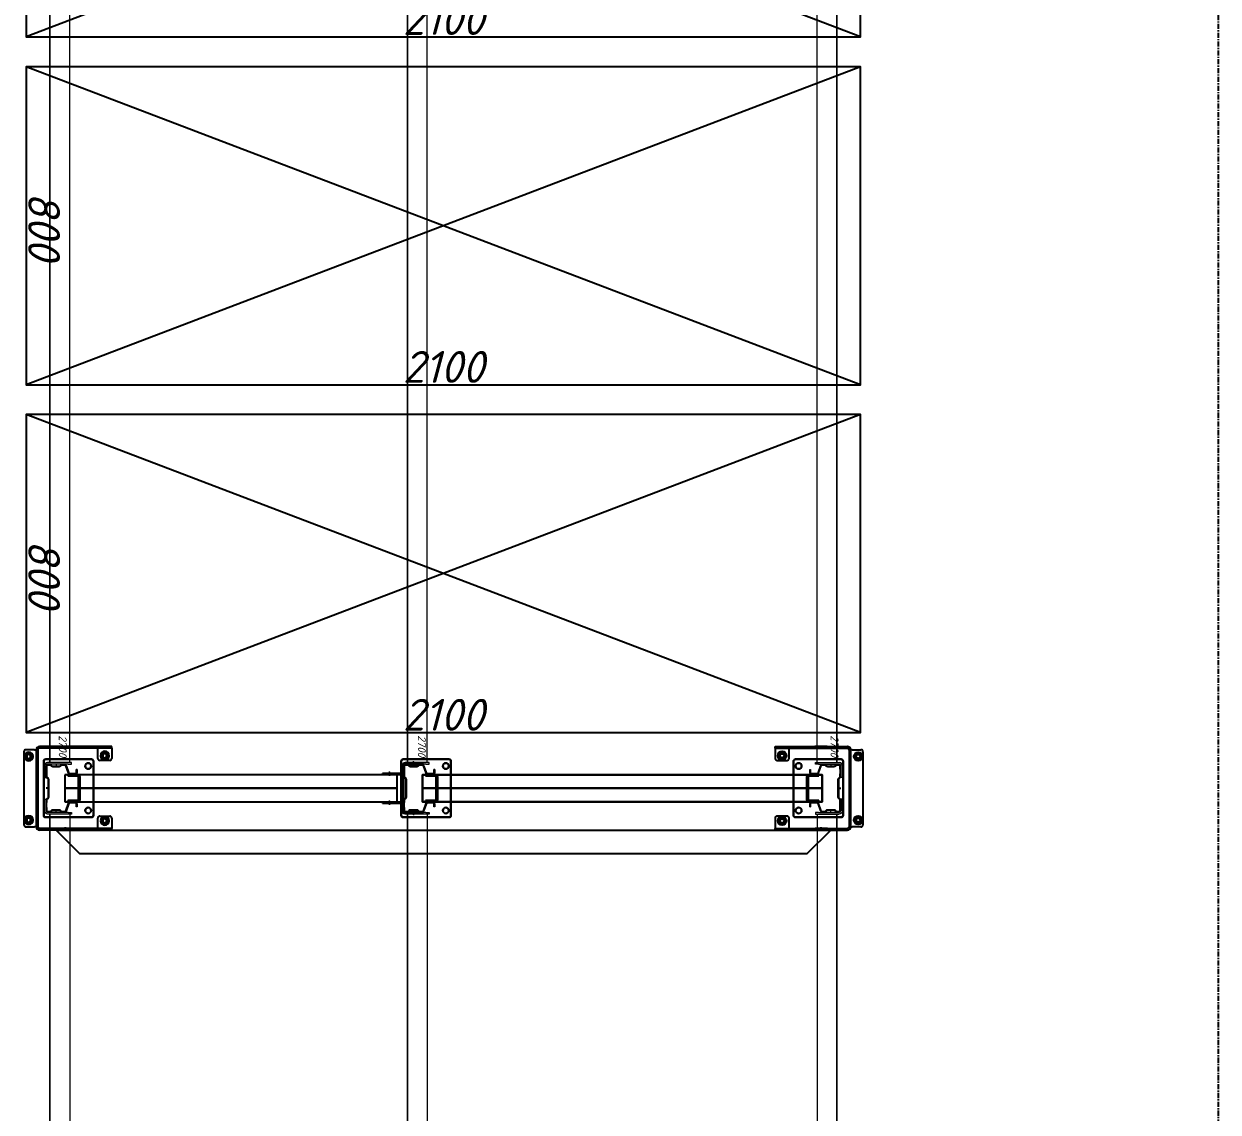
# Model space of a CAD drawing. Header units: millimetres. Extents: x 2140 to 223837, y 2113 to 170313.
# Drawn here: x 55156 to 58162, y 97273 to 100011 of the extents above; entities that cross this region are included whole.
import ezdxf

# ---------------------------------------------------------------- set-up
doc = ezdxf.new("R2010")
doc.units = ezdxf.units.MM
for name, pattern in [('CENTERX2', [20.32, 12.7, -2.54, 2.54, -2.54]), ('HIDDEN', [1.905, 1.27, -0.635]), ('PHANTOM', [12.7, 6.35, -1.27, 1.27, -1.27, 1.27, -1.27]), ('Линия сетки', [22.225, 12.7, -3.175, 3.175, -3.175])]:
    doc.linetypes.add(name, pattern=pattern)
for name, color, linetype, lineweight in [('1.Балка', 5, 'Continuous', 0), ('3.Опора', 7, 'Continuous', 0), ('42.Наращиватель рамы', 7, 'Continuous', 0)]:
    doc.layers.add(name, color=color, linetype=linetype, lineweight=lineweight)
for name, color, linetype in [('12.Секция', 7, 'Continuous'), ('2.Стойка', 7, 'Continuous'), ('отбойники', 1, 'Continuous'), ('Размеры', 7, 'Continuous'), ('Стены', 7, 'Continuous')]:
    doc.layers.add(name, color=color, linetype=linetype)
doc.styles.add('Курсив', font='isocpeui.ttf')
doc.dimstyles.new('Рзм блок', dxfattribs={"dimtxt": 40, "dimasz": 80, "dimexe": 0.18, "dimexo": 0, "dimgap": 5, "dimtad": 1, "dimtoh": 1, "dimdec": 0, "dimzin": 0, "dimdsep": 46, "dimtxsty": 'Курсив', "dimblk": 'NONE', "dimcen": 0.09, "dimse1": 1, "dimse2": 1, "dimsd1": 1, "dimsd2": 1, "dimadec": 0, "dimazin": 0, "dimtfac": 1, "dimtdec": 0, "dimtofl": 0, "dimtmove": 0, "dimatfit": 2, "dimldrblk": 'NONE', "dimfxl": 0.18, "dimtolj": 1, "dimtzin": 0, "dimarcsym": 0})

# ---------------------------------------------------------------- blocks, each defined once
blk = doc.blocks.new('*D430')
at = {"layer": 'Defpoints', "color": 0, "linetype": 'ByBlock', "transparency": 16777216}
for p in [(5, 34.5), (2705, 34.5), (5, 1.9)]:
    blk.add_point(p, dxfattribs=at)
at = {"layer": 'Defpoints', "color": 0, "linetype": 'ByBlock', "transparency": 16777216, "insert": (2664.3, 17), "char_height": 20, "attachment_point": 5, "style": 'Курсив'}
blk.add_mtext('\\A1;2700', dxfattribs=at)
blk = doc.blocks.new('_None')
blk = doc.blocks.new('Опора FSус 120')
at = {"layer": '3.Опора', "color": 0, "linetype": 'Continuous', "lineweight": 25}
for p, q in [((68, 125), (-68, 125)), ((-73, 120), (-73, 5)), ((28, 91), (-28, 91)), ((73, 5), (73, 120)), ((-34, 85), (-34, 71)), ((-34, 61), (-34, 71)), ((-31, 61), (-34, 61)), ((-31, 85), (-31, 71)), ((-31, 71), (-31, 61)), ((28, 88), (-28, 88)), ((31, 71), (31, 85)), ((31, 61), (31, 71)), ((34, 61), (31, 61)), ((34, 71), (34, 85)), ((34, 71), (34, 61)), ((-68, 0), (68, 0))]:
    blk.add_line(p, q, dxfattribs=at)
at = {"layer": '3.Опора', "color": 0}
for p, q in [((-30, 73), (-35, 73)), ((30, 73), (35, 73))]:
    blk.add_line(p, q, dxfattribs=at)
for points in [[(-31, 77.5), (-34, 77.5), (-34, 68.5), (-31, 68.5)], [(31, 77.5), (34, 77.5), (34, 68.5), (31, 68.5)]]:
    blk.add_lwpolyline(points, close=True, dxfattribs=at)
at = {"layer": '3.Опора', "color": 0, "linetype": 'Continuous', "lineweight": 25}
for centre in [(-56, 112), (56, 112)]:
    blk.add_circle(centre, 7.5, dxfattribs=at)
for centre, radius, start, end in [((-68, 120), 5, 90, 180), ((68, 120), 5, 0, 90), ((-28, 85), 6, 90, 180), ((28, 85), 6, 0, 90), ((-28, 85), 3, 90, 180), ((28, 85), 3, 0, 90), ((-68, 5), 5, 180, 270), ((68, 5), 5, 270, 0)]:
    blk.add_arc(centre, radius, start, end, dxfattribs=at)
blk = doc.blocks.new('Стойка FSус 120')
at = {"color": 0, "linetype": 'ByBlock', "lineweight": 0}
for p, q in [((-47, 73), (-39, 73)), ((-47, 73), (-47, 71)), ((-47, 71), (-39, 71)), ((-38, 62), (-34, 62)), ((-37, 69), (-37, 54.8)), ((-35, 66.2), (-37, 66.2)), ((-35, 69), (-35, 54.8)), ((38, 62), (34, 62)), ((35, 54.8), (35, 69)), ((37, 66.2), (35, 66.2)), ((37, 54.8), (37, 69)), ((39, 73), (47, 73)), ((39, 71), (47, 71)), ((47, 73), (47, 71)), ((-60, 42.2), (-60, 34.6)), ((-58, 42.2), (-58, 34.6)), ((-58, 31.2), (-57, 30.6)), ((-38.3, 52.9), (-57.4, 46)), ((-57, 32.9), (-56, 32.3)), ((-37.6, 51), (-56.7, 44.1)), ((-37, 57.8), (-35, 57.8)), ((35, 57.8), (37, 57.8)), ((56.7, 44.1), (37.6, 51)), ((57.4, 46), (38.3, 52.9)), ((56, 32.3), (57, 32.9)), ((57, 30.6), (58, 31.2)), ((58, 34.6), (58, 42.2)), ((60, 34.6), (60, 42.2)), ((-60, 20), (-53, 20)), ((-60, 5.4), (-60, -1)), ((-57, 9.4), (-58, 8.8)), ((-58, 5.4), (-58, -1)), ((-56, 7.7), (-57, 7.1)), ((-56, 28.8), (-56, 11.2)), ((-56, 25.5), (-54, 25.5)), ((-54, 14.5), (-56, 14.5)), ((-54, 28.8), (-54, 11.2)), ((-27.6, -2), (-26.4, 0)), ((-23, 2), (23, 2)), ((-23, 0), (23, 0)), ((26.4, 0), (27.6, -2)), ((60, 20), (53, 20)), ((54, 11.2), (54, 28.8)), ((56, 25.5), (54, 25.5)), ((54, 14.5), (56, 14.5)), ((56, 11.2), (56, 28.8)), ((57, 7.1), (56, 7.7)), ((58, 8.8), (57, 9.4)), ((58, -1), (58, 5.4)), ((60, -1), (60, 5.4)), ((-56, -3), (-48, -3)), ((-56, -5), (-48, -5)), ((-48, -3), (-46.1, -3)), ((-48, -3), (-48, -5)), ((-46.1, -5), (-48, -5)), ((-46.1, -3), (-45.6, -3)), ((-45.6, -5), (-46.1, -5)), ((-45.6, -3), (-36.5, -3)), ((-36.5, -5), (-45.6, -5)), ((-36.5, -3), (-36, -3)), ((-36, -5), (-36.5, -5)), ((-36, -3), (-29.3, -3)), ((-36, -3), (-36, -5)), ((-36, -5), (-29.3, -5)), ((-25.8, -3), (-24.7, -1)), ((24.7, -1), (25.8, -3)), ((29.3, -3), (36, -3)), ((29.3, -5), (36, -5)), ((36.5, -3), (36, -3)), ((36, -3), (36, -5)), ((36, -5), (36.5, -5)), ((45.6, -3), (36.5, -3)), ((36.5, -5), (45.6, -5)), ((46.1, -3), (45.6, -3)), ((45.6, -5), (46.1, -5)), ((48, -3), (46.1, -3)), ((46.1, -5), (48, -5)), ((48, -3), (56, -3)), ((48, -3), (48, -5)), ((48, -5), (56, -5))]:
    blk.add_line(p, q, dxfattribs=at)
for centre, radius, start, end in [((-39, 69), 4, 0, 90), ((-39, 69), 2, 0, 90), ((39, 69), 4, 90, 180), ((39, 69), 2, 90, 180), ((-56, 42.2), 4, 110, 180), ((-56, 34.6), 4, 180, 240), ((-56, 42.2), 2, 110, 180), ((-56, 34.6), 2, 180, 240), ((-58, 28.8), 2, 0, 60), ((-58, 28.8), 4, 0, 60), ((-39, 54.8), 2, 290, 0), ((-39, 54.8), 4, 290, 0), ((39, 54.8), 4, 180, 250), ((39, 54.8), 2, 180, 250), ((58, 28.8), 4, 120, 180), ((58, 28.8), 2, 120, 180), ((56, 42.2), 2, 0, 70), ((56, 34.6), 2, 300, 0), ((56, 42.2), 4, 0, 70), ((56, 34.6), 4, 300, 0), ((-56, 5.4), 4, 120, 180), ((-56, 5.4), 2, 120, 180), ((-58, 11.2), 2, 300, 0), ((-58, 11.2), 4, 300, 0), ((-23, -2), 4, 90, 150), ((-23, -2), 2, 90, 150), ((23, -2), 4, 30, 90), ((23, -2), 2, 30, 90), ((58, 11.2), 4, 180, 240), ((58, 11.2), 2, 180, 240), ((56, 5.4), 2, 0, 60), ((56, 5.4), 4, 0, 60), ((-56, -1), 4, 180, 270), ((-56, -1), 2, 180, 270), ((-29.3, -1), 2, 270, 330), ((-29.3, -1), 4, 270, 330), ((29.3, -1), 4, 210, 270), ((29.3, -1), 2, 210, 270), ((56, -1), 2, 270, 0), ((56, -1), 4, 270, 0)]:
    blk.add_arc(centre, radius, start, end, dxfattribs=at)
blk = doc.blocks.new('*D332')
at = {"layer": 'Defpoints', "color": 0, "linetype": 'ByBlock', "transparency": 16777216}
for p in [(65, 54.5), (2765, 54.5), (65, 25.6)]:
    blk.add_point(p, dxfattribs=at)
at = {"layer": 'Defpoints', "color": 0, "linetype": 'ByBlock', "transparency": 16777216, "insert": (2724.3, 40.7), "char_height": 20, "attachment_point": 5, "style": 'Курсив'}
blk.add_mtext('\\A1;2700', dxfattribs=at)
blk = doc.blocks.new('*D333')
at = {"layer": 'Defpoints', "color": 0, "linetype": 'ByBlock', "transparency": 16777216}
for p in [(65, 1064.4), (65, 1035.5), (2765, 1035.5)]:
    blk.add_point(p, dxfattribs=at)
at = {"layer": 'Defpoints', "color": 0, "linetype": 'ByBlock', "transparency": 16777216, "insert": (2724.3, 1079.5), "char_height": 20, "attachment_point": 5, "style": 'Курсив'}
blk.add_mtext('\\A1;2700', dxfattribs=at)
blk = doc.blocks.new('*U983')
at = {"color": 0, "linetype": 'Continuous', "lineweight": 25}
for p, q in [((-63, 42), (-60.5, 42)), ((-63, 37), (-63, 42)), ((-63, -3), (-63, 37)), ((-60.5, 42), (-60.5, 37)), ((-60.5, -3), (-60.5, 37)), ((60.5, 42), (63, 42)), ((60.5, 37), (60.5, 42)), ((60.5, 37), (60.5, -3)), ((63, 42), (63, 37)), ((63, 37), (63, -3)), ((58, -5.5), (-58, -5.5)), ((58, -8), (-58, -8)), ((-37.5, -53), (-37.5, -10.5)), ((-35, -53), (-35, -10.5)), ((35, -10.5), (35, -53)), ((37.5, -10.5), (37.5, -53)), ((-37.5, -58), (-37.5, -53)), ((-35, -58), (-37.5, -58)), ((-35, -53), (-35, -58)), ((35, -58), (35, -53)), ((37.5, -58), (35, -58)), ((37.5, -53), (37.5, -58))]:
    blk.add_line(p, q, dxfattribs=at)
at = {"color": 0, "linetype": 'CENTERX2', "lineweight": 18}
for p, q in [((-67, 20), (-56.5, 20)), ((55.1, 20), (68, 20)), ((-41.5, -41), (-31, -41)), ((31.2, -41), (42, -41))]:
    blk.add_line(p, q, dxfattribs=at)
at = {"color": 0, "linetype": 'HIDDEN', "lineweight": 18}
for p, q in [((-60.5, 25.5), (-63, 25.5)), ((-63, 14.5), (-60.5, 14.5)), ((63, 25.5), (60.5, 25.5)), ((60.5, 14.5), (63, 14.5)), ((-32.5, -5.5), (-32.5, -8)), ((32.5, -5.5), (32.5, -8)), ((-35, -36.5), (-37.5, -36.5)), ((-37.5, -45.5), (-35, -45.5)), ((37.5, -36.5), (35, -36.5)), ((35, -45.5), (37.5, -45.5))]:
    blk.add_line(p, q, dxfattribs=at)
at = {"color": 0, "linetype": 'PHANTOM', "lineweight": 18}
for p, q in [((-60.5, -3), (-63, -3)), ((-60.5, -3), (-63, -3)), ((-58, -5.5), (-58, -8)), ((-58, -5.5), (-58, -8)), ((-35, -10.5), (-37.5, -10.5)), ((-35, -10.5), (-37.5, -10.5)), ((35, -10.5), (37.5, -10.5)), ((35, -10.5), (37.5, -10.5)), ((58, -5.5), (58, -8)), ((58, -5.5), (58, -8)), ((60.5, -3), (63, -3)), ((60.5, -3), (63, -3))]:
    blk.add_line(p, q, dxfattribs=at)
for p, q in [((0, -21), (-34, -21)), ((-34, -21), (-34, -858)), ((0, -858), (0, -21)), ((34, -21), (0, -21)), ((0, -21), (0, -858)), ((34, -858), (34, -21)), ((-34, -858), (0, -858)), ((0, -858), (34, -858))]:
    blk.add_line(p, q)
at = {"color": 0, "linetype": 'Continuous', "lineweight": 25}
for centre, radius, start, end in [((-58, -3), 5, 180, 270), ((-58, -3), 2.5, 180, 270), ((-32.5, -10.5), 5, 150, 180), ((-32.5, -10.5), 2.5, 90, 180), ((32.5, -10.5), 2.5, 0, 90), ((32.5, -10.5), 5, 0, 30), ((58, -3), 2.5, 270, 0), ((58, -3), 5, 270, 0)]:
    blk.add_arc(centre, radius, start, end, dxfattribs=at)
at = {"color": 0, "linetype": 'HIDDEN', "lineweight": 18}
for centre, start, end in [((-32.5, -10.5), 90, 150), ((32.5, -10.5), 30, 90)]:
    blk.add_arc(centre, 5, start, end, dxfattribs=at)
at = {"layer": '2.Стойка', "color": 51, "true_color": 0xf8f6b0}
blk.add_blockref('Стойка FSус 120', (0, 0), dxfattribs=at)
at = {"layer": '2.Стойка', "color": 0}
blk.add_blockref('Стойка FSус 120', (0, -900), dxfattribs=at)
at = {"layer": '3.Опора'}
blk.add_blockref('Опора FSус 120', (0, -911), dxfattribs=at)
blk = doc.blocks.new('*U1015')
at = {"layer": 'Размеры', "color": 251, "true_color": 0x636466}
for p, q in [((-10, 0), (-5, 8.7)), ((-5, -8.7), (-10, 0)), ((-5, 8.7), (5, 8.7)), ((5, 8.7), (10, 0)), ((10, 0), (5, -8.7)), ((5, -8.7), (-5, -8.7))]:
    blk.add_line(p, q, dxfattribs=at)
for radius in [11, 5]:
    blk.add_circle((0, 0), radius, dxfattribs=at)
blk = doc.blocks.new('*U1016')
at = {"layer": 'Размеры', "color": 251, "true_color": 0x636466}
for p, q in [((-10, 0), (-5, 8.7)), ((-5, -8.7), (-10, 0)), ((-5, 8.7), (5, 8.7)), ((5, 8.7), (10, 0)), ((10, 0), (5, -8.7)), ((5, -8.7), (-5, -8.7))]:
    blk.add_line(p, q, dxfattribs=at)
for radius in [11, 5]:
    blk.add_circle((0, 0), radius, dxfattribs=at)
blk = doc.blocks.new('*U1017')
at = {"layer": 'Размеры', "color": 251, "true_color": 0x636466}
for p, q in [((-10, 0), (-5, 8.7)), ((-5, -8.7), (-10, 0)), ((-5, 8.7), (5, 8.7)), ((5, 8.7), (10, 0)), ((10, 0), (5, -8.7)), ((5, -8.7), (-5, -8.7))]:
    blk.add_line(p, q, dxfattribs=at)
for radius in [11, 5]:
    blk.add_circle((0, 0), radius, dxfattribs=at)
blk = doc.blocks.new('*U1018')
at = {"layer": 'Размеры', "color": 251, "true_color": 0x636466}
for p, q in [((-10, 0), (-5, 8.7)), ((-5, -8.7), (-10, 0)), ((-5, 8.7), (5, 8.7)), ((5, 8.7), (10, 0)), ((10, 0), (5, -8.7)), ((5, -8.7), (-5, -8.7))]:
    blk.add_line(p, q, dxfattribs=at)
for radius in [11, 5]:
    blk.add_circle((0, 0), radius, dxfattribs=at)
blk = doc.blocks.new('*U1019')
at = {"layer": 'Размеры', "color": 251, "true_color": 0x636466}
for p, q in [((-10, 0), (-5, 8.7)), ((-5, -8.7), (-10, 0)), ((-5, 8.7), (5, 8.7)), ((5, 8.7), (10, 0)), ((10, 0), (5, -8.7)), ((5, -8.7), (-5, -8.7))]:
    blk.add_line(p, q, dxfattribs=at)
for radius in [11, 5]:
    blk.add_circle((0, 0), radius, dxfattribs=at)
blk = doc.blocks.new('*U1020')
at = {"layer": 'Размеры', "color": 251, "true_color": 0x636466}
for p, q in [((-10, 0), (-5, 8.7)), ((-5, -8.7), (-10, 0)), ((-5, 8.7), (5, 8.7)), ((5, 8.7), (10, 0)), ((10, 0), (5, -8.7)), ((5, -8.7), (-5, -8.7))]:
    blk.add_line(p, q, dxfattribs=at)
for radius in [11, 5]:
    blk.add_circle((0, 0), radius, dxfattribs=at)
blk = doc.blocks.new('*U1021')
at = {"layer": 'Размеры', "color": 251, "true_color": 0x636466}
for p, q in [((-10, 0), (-5, 8.7)), ((-5, -8.7), (-10, 0)), ((-5, 8.7), (5, 8.7)), ((5, 8.7), (10, 0)), ((10, 0), (5, -8.7)), ((5, -8.7), (-5, -8.7))]:
    blk.add_line(p, q, dxfattribs=at)
for radius in [11, 5]:
    blk.add_circle((0, 0), radius, dxfattribs=at)
blk = doc.blocks.new('*U1022')
at = {"layer": 'Размеры', "color": 251, "true_color": 0x636466}
for p, q in [((-10, 0), (-5, 8.7)), ((-5, -8.7), (-10, 0)), ((-5, 8.7), (5, 8.7)), ((5, 8.7), (10, 0)), ((10, 0), (5, -8.7)), ((5, -8.7), (-5, -8.7))]:
    blk.add_line(p, q, dxfattribs=at)
for radius in [11, 5]:
    blk.add_circle((0, 0), radius, dxfattribs=at)
blk = doc.blocks.new('*U1027')
h = blk.add_hatch(color=0)
h.dxf.hatch_style = 1
h.paths.add_polyline_path([(160.2, 105), (160.2, 101), (159.9, 101), (59.9, 101), (59.9, 105)])
h.paths.add_polyline_path([(160.2, -101), (160.2, -105), (59.7, -105), (59.7, -101)])
h.paths.add_polyline_path([(-21.8, 105), (28.9, 105), (28.9, 101), (-21.6, 101), (-21.8, 101, 0.414214), (-25.8, 97), (-25.8, -97, 0.414214), (-21.8, -101), (28.7, -101), (28.7, -105), (-21.8, -105, -0.414214), (-29.8, -97), (-29.8, 97, -0.414214)])
h = blk.add_hatch(color=0)
h.dxf.hatch_style = 1
h.paths.add_polyline_path([(1829.8, 105), (1829.8, 101), (1830.1, 101), (1930.1, 101), (1930.1, 105)])
h.paths.add_polyline_path([(1829.8, -101), (1829.8, -105), (1930.3, -105), (1930.3, -101)])
h.paths.add_polyline_path([(2011.8, 105), (1961.1, 105), (1961.1, 101), (2011.6, 101), (2011.8, 101, -0.414214), (2015.8, 97), (2015.8, -97, -0.414214), (2011.8, -101), (1961.3, -101), (1961.3, -105), (2011.8, -105, 0.414214), (2019.8, -97), (2019.8, 97, 0.414214)])
at = {"color": 0, "linetype": 'Continuous', "lineweight": 25}
for p, q in [((-60.8, 92), (-60.8, -92)), ((-33.8, 97), (-55.8, 97)), ((-33.8, 97), (-29.8, 97)), ((-29.8, 97), (-29.8, -97)), ((-25.8, 97), (-25.8, -97)), ((41.6, 105), (-21.8, 105)), ((41.6, 101), (-21.8, 101)), ((41.8, 105), (-21.6, 105)), ((41.8, 101), (-21.6, 101)), ((46.3, 105), (41.6, 105)), ((41.6, 101), (46.3, 101)), ((41.8, 105), (46.6, 105)), ((41.8, 105), (46.6, 105)), ((46.6, 101), (41.8, 101)), ((46.6, 101), (41.8, 101)), ((159.9, 105), (46.3, 105)), ((159.9, 101), (46.3, 101)), ((125.2, 97), (125.2, 101)), ((125.2, 75), (125.2, 97)), ((160.2, 105), (159.9, 105)), ((159.9, 101), (160.2, 101)), ((160.2, 101), (160.2, 105)), ((160.2, 101), (160.2, 97)), ((160.2, 97), (160.2, 75)), ((1829.8, 101), (1829.8, 105)), ((1829.8, 105), (1830.1, 105)), ((1830.1, 101), (1829.8, 101)), ((1829.8, 101), (1829.8, 97)), ((1829.8, 97), (1829.8, 75)), ((1830.1, 105), (1943.7, 105)), ((1830.1, 101), (1943.7, 101)), ((1864.8, 97), (1864.8, 101)), ((1864.8, 75), (1864.8, 97)), ((1948.2, 105), (1943.4, 105)), ((1948.2, 105), (1943.4, 105)), ((1943.4, 101), (1948.2, 101)), ((1943.4, 101), (1948.2, 101)), ((1943.7, 105), (1948.4, 105)), ((1948.4, 101), (1943.7, 101)), ((1948.2, 105), (2011.6, 105)), ((1948.2, 101), (2011.6, 101)), ((1948.4, 105), (2011.8, 105)), ((1948.4, 101), (2011.8, 101)), ((2015.8, 97), (2015.8, -97)), ((2019.8, 97), (2019.8, -97)), ((2023.8, 97), (2019.8, 97)), ((2023.8, 97), (2045.8, 97)), ((2050.8, 92), (2050.8, -92)), ((155.2, 70), (130.2, 70)), ((1834.8, 70), (1859.8, 70)), ((125.2, -97), (125.2, -75)), ((130.2, -70), (155.2, -70)), ((160.2, -75), (160.2, -97)), ((1829.8, -75), (1829.8, -97)), ((1859.8, -70), (1834.8, -70)), ((1864.8, -97), (1864.8, -75)), ((-55.8, -97), (-33.8, -97)), ((-29.8, -97), (-33.8, -97)), ((41.6, -101), (-21.8, -101)), ((41.6, -101), (-21.8, -101)), ((41.6, -105), (-21.8, -105)), ((41.6, -105), (-21.8, -105)), ((41.6, -101), (46.3, -101)), ((41.6, -101), (46.3, -101)), ((41.6, -101), (46.3, -101)), ((46.3, -105), (41.6, -105)), ((46.3, -105), (41.6, -105)), ((46.3, -105), (41.6, -105)), ((159.9, -101), (46.3, -101)), ((160.2, -105), (46.3, -105)), ((125.2, -101), (125.2, -97)), ((160.2, -101), (159.9, -101)), ((160.2, -97), (160.2, -101)), ((160.2, -105), (160.2, -101)), ((1829.8, -97), (1829.8, -101)), ((1829.8, -105), (1829.8, -101)), ((1829.8, -101), (1830.1, -101)), ((1829.8, -105), (1943.7, -105)), ((1830.1, -101), (1943.7, -101)), ((1864.8, -101), (1864.8, -97)), ((1948.4, -101), (1943.7, -101)), ((1948.4, -101), (1943.7, -101)), ((1948.4, -101), (1943.7, -101)), ((1943.7, -105), (1948.4, -105)), ((1943.7, -105), (1948.4, -105)), ((1943.7, -105), (1948.4, -105)), ((1948.4, -101), (2011.8, -101)), ((1948.4, -101), (2011.8, -101)), ((1948.4, -105), (2011.8, -105)), ((1948.4, -105), (2011.8, -105)), ((2019.8, -97), (2023.8, -97)), ((2045.8, -97), (2023.8, -97))]:
    blk.add_line(p, q, dxfattribs=at)
at = {"color": 0}
for p, q in [((34.4, 106), (34.4, 100)), ((54.4, 106), (54.4, 100)), ((1935.6, 106), (1935.6, 100)), ((1955.6, 106), (1955.6, 100)), ((34.2, -100), (34.2, -106)), ((54.2, -100), (54.2, -106)), ((1935.8, -100), (1935.8, -106)), ((1955.8, -100), (1955.8, -106))]:
    blk.add_line(p, q, dxfattribs=at)
at = {"color": 61, "true_color": 0xedee99}
for p, q in [((0, 0), (-5, 0)), ((1990, 0), (1995, 0))]:
    blk.add_line(p, q, dxfattribs=at)
for p, q in [((44.2, -108), (44.2, -98)), ((1945.8, -108), (1945.8, -98))]:
    blk.add_line(p, q)
at = {"color": 0}
for points in [[(59.9, 105), (59.9, 101), (28.9, 101), (28.9, 105)], [(1930.1, 105), (1930.1, 101), (1961.1, 101), (1961.1, 105)], [(59.7, -101), (59.7, -105), (28.7, -105), (28.7, -101)], [(1930.3, -101), (1930.3, -105), (1961.3, -105), (1961.3, -101)]]:
    blk.add_lwpolyline(points, close=True, dxfattribs=at)
blk.add_lwpolyline([(20, -105), (1970, -105), (1910, -165), (80, -165), (20, -105)], dxfattribs=at)
at = {"color": 0, "linetype": 'Continuous', "lineweight": 25}
for centre in [(-48.8, 80), (142.7, 82), (1847.3, 82), (2038.8, 80), (-48.8, -80), (142.7, -82), (1847.3, -82), (2038.8, -80)]:
    blk.add_circle(centre, 6, dxfattribs=at)
for centre, radius, start, end in [((-55.8, 92), 5, 90, 180), ((-21.8, 97), 8, 90, 180), ((-21.8, 97), 4, 90, 180), ((2011.8, 97), 8, 0, 90), ((2011.8, 97), 4, 0, 90), ((2045.8, 92), 5, 0, 90), ((130.2, 75), 5, 180, 270), ((155.2, 75), 5, 270, 0), ((1834.8, 75), 5, 180, 270), ((1859.8, 75), 5, 270, 0), ((130.2, -75), 5, 90, 180), ((155.2, -75), 5, 0, 90), ((1834.8, -75), 5, 90, 180), ((1859.8, -75), 5, 0, 90), ((-55.8, -92), 5, 180, 270), ((-21.8, -97), 8, 180, 270), ((-21.8, -97), 4, 180, 270), ((2011.8, -97), 4, 270, 0), ((2011.8, -97), 8, 270, 0), ((2045.8, -92), 5, 270, 0)]:
    blk.add_arc(centre, radius, start, end, dxfattribs=at)
at = {"layer": 'отбойники', "color": 0, "xscale": -1, "rotation": 90}
for name, p in [('*U1015', (-48.8, 80)), ('*U1018', (142.7, 82)), ('*U1016', (-48.8, -80)), ('*U1017', (142.7, -82))]:
    blk.add_blockref(name, p, dxfattribs=at)
at = {"layer": 'отбойники', "color": 0, "rotation": 270}
for name, p in [('*U1022', (1847.3, 82)), ('*U1019', (2038.8, 80)), ('*U1021', (1847.3, -82)), ('*U1020', (2038.8, -80))]:
    blk.add_blockref(name, p, dxfattribs=at)
blk = doc.blocks.new('Помещение')
at = {"color": 9, "linetype": 'Линия сетки', "true_color": 0xc7c8ca}
blk.add_line((56021.9036, 162172.4828), (56021.9036, 22887.2413), dxfattribs=at)
blk = doc.blocks.new('*D341')
at = {"layer": 'Defpoints', "color": 0, "transparency": 16777216}
for p in [(806491.9, 481059.1), (807291.9, 481059.1), (807291.9, 481059.1)]:
    blk.add_point(p, dxfattribs=at)
at = {"layer": 'Defpoints', "color": 0, "transparency": 16777216, "insert": (806891.9, 481104.1), "char_height": 80, "attachment_point": 5, "style": 'Курсив'}
blk.add_mtext('\\A1;800', dxfattribs=at)
blk = doc.blocks.new('*D342')
at = {"layer": 'Defpoints', "color": 0, "transparency": 16777216}
for p in [(807291.9, 483159.1), (807291.9, 483159.1), (807291.9, 481059.1)]:
    blk.add_point(p, dxfattribs=at)
at = {"layer": 'Defpoints', "color": 0, "transparency": 16777216, "insert": (807246.9, 482109.1), "char_height": 80, "attachment_point": 5, "rotation": 90, "style": 'Курсив'}
blk.add_mtext('\\A1;2100', dxfattribs=at)
blk = doc.blocks.new('*D343')
at = {"layer": 'Defpoints', "color": 0, "linetype": 'ByBlock', "transparency": 16777216}
for p in [(805541.9, 483078.5), (805541.9, 483049.6), (808241.9, 483049.6)]:
    blk.add_point(p, dxfattribs=at)
at = {"layer": 'Defpoints', "color": 0, "linetype": 'ByBlock', "transparency": 16777216, "insert": (808201.1, 483093.6), "char_height": 20, "attachment_point": 5, "style": 'Курсив'}
blk.add_mtext('\\A1;2700', dxfattribs=at)
blk = doc.blocks.new('*D344')
at = {"layer": 'Defpoints', "color": 0, "linetype": 'ByBlock', "transparency": 16777216}
for p in [(805541.9, 482068.6), (808241.9, 482068.6), (805541.9, 482039.7)]:
    blk.add_point(p, dxfattribs=at)
at = {"layer": 'Defpoints', "color": 0, "linetype": 'ByBlock', "transparency": 16777216, "insert": (808201.1, 482054.8), "char_height": 20, "attachment_point": 5, "style": 'Курсив'}
blk.add_mtext('\\A1;2700', dxfattribs=at)
blk = doc.blocks.new('*U1979')
at = {"layer": 'Размеры', "color": 251, "true_color": 0x636466}
for p, q in [((-10, 0), (-5, 8.7)), ((-5, -8.7), (-10, 0)), ((-5, 8.7), (5, 8.7)), ((5, 8.7), (10, 0)), ((10, 0), (5, -8.7)), ((5, -8.7), (-5, -8.7))]:
    blk.add_line(p, q, dxfattribs=at)
for radius in [11, 5]:
    blk.add_circle((0, 0), radius, dxfattribs=at)
blk = doc.blocks.new('*U1980')
at = {"layer": 'Размеры', "color": 251, "true_color": 0x636466}
for p, q in [((-10, 0), (-5, 8.7)), ((-5, -8.7), (-10, 0)), ((-5, 8.7), (5, 8.7)), ((5, 8.7), (10, 0)), ((10, 0), (5, -8.7)), ((5, -8.7), (-5, -8.7))]:
    blk.add_line(p, q, dxfattribs=at)
for radius in [11, 5]:
    blk.add_circle((0, 0), radius, dxfattribs=at)
blk = doc.blocks.new('*U1981')
at = {"layer": 'Размеры', "color": 251, "true_color": 0x636466}
for p, q in [((-10, 0), (-5, 8.7)), ((-5, -8.7), (-10, 0)), ((-5, 8.7), (5, 8.7)), ((5, 8.7), (10, 0)), ((10, 0), (5, -8.7)), ((5, -8.7), (-5, -8.7))]:
    blk.add_line(p, q, dxfattribs=at)
for radius in [11, 5]:
    blk.add_circle((0, 0), radius, dxfattribs=at)
blk = doc.blocks.new('*U1975')
at = {"layer": 'Размеры', "color": 251, "true_color": 0x636466}
for p, q in [((-10, 0), (-5, 8.7)), ((-5, -8.7), (-10, 0)), ((-5, 8.7), (5, 8.7)), ((5, 8.7), (10, 0)), ((10, 0), (5, -8.7)), ((5, -8.7), (-5, -8.7))]:
    blk.add_line(p, q, dxfattribs=at)
for radius in [11, 5]:
    blk.add_circle((0, 0), radius, dxfattribs=at)
blk = doc.blocks.new('*U1875')
h = blk.add_hatch(color=0)
h.dxf.hatch_style = 1
h.paths.add_polyline_path([(105, 160.2), (101, 160.2), (101, 159.9), (101, 59.9), (105, 59.9)])
h.paths.add_polyline_path([(-101, 160.2), (-105, 160.2), (-105, 59.7), (-101, 59.7)])
h.paths.add_polyline_path([(105, -21.8), (105, 28.9), (101, 28.9), (101, -21.6), (101, -21.8, -0.414214), (97, -25.8), (-97, -25.8, -0.414214), (-101, -21.8), (-101, 28.7), (-105, 28.7), (-105, -21.8, 0.414214), (-97, -29.8), (97, -29.8, 0.414214)])
at = {"color": 0, "linetype": 'Continuous', "lineweight": 25}
for p, q in [((-105, 160.2), (-101, 160.2)), ((-105, 160.2), (-105, 46.3)), ((-101, 160.2), (-101, 159.9)), ((-97, 160.2), (-101, 160.2)), ((-101, 159.9), (-101, 46.3)), ((-75, 160.2), (-97, 160.2)), ((-70, 130.2), (-70, 155.2)), ((70, 155.2), (70, 130.2)), ((97, 160.2), (75, 160.2)), ((101, 160.2), (97, 160.2)), ((101, 160.2), (105, 160.2)), ((101, 159.9), (101, 160.2)), ((101, 159.9), (101, 46.3)), ((105, 160.2), (105, 159.9)), ((105, 159.9), (105, 46.3)), ((-101, 125.2), (-97, 125.2)), ((-97, 125.2), (-75, 125.2)), ((75, 125.2), (97, 125.2)), ((97, 125.2), (101, 125.2)), ((-105, 46.3), (-105, 41.6)), ((-105, 46.3), (-105, 41.6)), ((-105, 46.3), (-105, 41.6)), ((-105, 41.6), (-105, -21.8)), ((-105, 41.6), (-105, -21.8)), ((-101, 41.6), (-101, 46.3)), ((-101, 41.6), (-101, 46.3)), ((-101, 41.6), (-101, 46.3)), ((-101, 41.6), (-101, -21.8)), ((-101, 41.6), (-101, -21.8)), ((101, 46.6), (101, 41.8)), ((101, 46.6), (101, 41.8)), ((101, 41.6), (101, 46.3)), ((101, 41.8), (101, -21.6)), ((101, 41.6), (101, -21.8)), ((105, 41.8), (105, 46.6)), ((105, 41.8), (105, 46.6)), ((105, 46.3), (105, 41.6)), ((105, 41.8), (105, -21.6)), ((105, 41.6), (105, -21.8)), ((97, -25.8), (-97, -25.8)), ((97, -29.8), (-97, -29.8)), ((-97, -29.8), (-97, -33.8)), ((97, -33.8), (97, -29.8)), ((-97, -55.8), (-97, -33.8)), ((97, -33.8), (97, -55.8)), ((92, -60.8), (-92, -60.8))]:
    blk.add_line(p, q, dxfattribs=at)
at = {"color": 0}
for p, q in [((-100, 54.2), (-106, 54.2)), ((-100, 34.2), (-106, 34.2)), ((106, 54.4), (100, 54.4)), ((106, 34.4), (100, 34.4))]:
    blk.add_line(p, q, dxfattribs=at)
at = {"color": 61, "true_color": 0xedee99}
blk.add_line((0, 0), (0, -5), dxfattribs=at)
at = {"color": 0}
for points in [[(-101, 59.7), (-105, 59.7), (-105, 28.7), (-101, 28.7)], [(105, 59.9), (101, 59.9), (101, 28.9), (105, 28.9)]]:
    blk.add_lwpolyline(points, close=True, dxfattribs=at)
at = {"color": 0, "linetype": 'Continuous', "lineweight": 25}
for centre in [(-82, 142.7), (82, 142.7), (-80, -48.8), (80, -48.8)]:
    blk.add_circle(centre, 6, dxfattribs=at)
for centre, radius, start, end in [((-75, 155.2), 5, 0, 90), ((75, 155.2), 5, 90, 180), ((-75, 130.2), 5, 270, 0), ((75, 130.2), 5, 180, 270), ((-97, -21.8), 8, 180, 270), ((-97, -21.8), 4, 180, 270), ((97, -21.8), 8, 270, 0), ((97, -21.8), 4, 270, 0), ((-92, -55.8), 5, 180, 270), ((92, -55.8), 5, 270, 0)]:
    blk.add_arc(centre, radius, start, end, dxfattribs=at)
at = {"layer": 'отбойники', "color": 0, "rotation": 180}
for name, p in [('*U1981', (-82, 142.7)), ('*U1975', (82, 142.7)), ('*U1980', (-80, -48.8)), ('*U1979', (80, -48.8))]:
    blk.add_blockref(name, p, dxfattribs=at)
blk = doc.blocks.new('*D345')
at = {"layer": 'Defpoints', "color": 0, "transparency": 16777216}
for p in [(807366.9, 481059.1), (808166.9, 481059.1), (808166.9, 481059.1)]:
    blk.add_point(p, dxfattribs=at)
at = {"layer": 'Defpoints', "color": 0, "transparency": 16777216, "insert": (807766.9, 481104.1), "char_height": 80, "attachment_point": 5, "style": 'Курсив'}
blk.add_mtext('\\A1;800', dxfattribs=at)
blk = doc.blocks.new('*D346')
at = {"layer": 'Defpoints', "color": 0, "transparency": 16777216}
for p in [(808166.9, 483159.1), (808166.9, 483159.1), (808166.9, 481059.1)]:
    blk.add_point(p, dxfattribs=at)
at = {"layer": 'Defpoints', "color": 0, "transparency": 16777216, "insert": (808121.9, 482109.1), "char_height": 80, "attachment_point": 5, "rotation": 90, "style": 'Курсив'}
blk.add_mtext('\\A1;2100', dxfattribs=at)
blk = doc.blocks.new('*D347')
at = {"layer": 'Defpoints', "color": 0, "transparency": 16777216}
for p in [(805616.9, 481059.1), (806416.9, 481059.1), (806416.9, 481059.1)]:
    blk.add_point(p, dxfattribs=at)
at = {"layer": 'Defpoints', "color": 0, "transparency": 16777216, "insert": (806016.9, 481104.1), "char_height": 80, "attachment_point": 5, "style": 'Курсив'}
blk.add_mtext('\\A1;800', dxfattribs=at)
blk = doc.blocks.new('*D348')
at = {"layer": 'Defpoints', "color": 0, "transparency": 16777216}
for p in [(806416.9, 483159.1), (806416.9, 483159.1), (806416.9, 481059.1)]:
    blk.add_point(p, dxfattribs=at)
at = {"layer": 'Defpoints', "color": 0, "transparency": 16777216, "insert": (806371.9, 482109.1), "char_height": 80, "attachment_point": 5, "rotation": 90, "style": 'Курсив'}
blk.add_mtext('\\A1;2100', dxfattribs=at)
blk = doc.blocks.new('*U429')
at = {"true_color": 0xc7c8ca}
h = blk.add_hatch(color=9, dxfattribs=at)
h.dxf.hatch_style = 1
h.paths.add_polyline_path([(5, 31), (5, 39), (1, 39), (1, 31), (1, -21, -0.414214), (-3, -25), (-24.5, -25), (-32.5, -25), (-32.5, -29), (-24.5, -29), (-3, -29, 0.414214), (5, -21)])
h = blk.add_hatch(color=9, dxfattribs=at)
h.dxf.hatch_style = 1
h.paths.add_polyline_path([(2742.5, -25), (2734.5, -25), (2713, -25, -0.414214), (2709, -21), (2709, 31), (2709, 39), (2705, 39), (2705, 31), (2705, -21, 0.414214), (2713, -29), (2734.5, -29), (2742.5, -29)])
at = {"color": 61, "true_color": 0xedee99}
for points in [[(-6, 5.5), (-4, 5.5), (-4, -5.5), (-6, -5.5)], [(-2, 5.5), (0, 5.5), (0, -5.5), (-2, -5.5)]]:
    blk.add_lwpolyline(points, close=True, dxfattribs=at)
at = {"layer": '1.Балка', "color": 0, "linetype": 'ByBlock'}
for p, q in [((1, 39), (5, 39)), ((1, 31), (1, 39)), ((1, 31), (1, -21)), ((5, 39), (5, 31)), ((2705, 34.5), (5, 34.5)), ((5, 31), (5, -21)), ((2709, 39), (2705, 39)), ((2705, 39), (2705, 31)), ((2705, 31), (2705, -21)), ((2709, 31), (2709, 39)), ((2709, 31), (2709, -21)), ((-32.5, -29), (-32.5, -25)), ((-32.5, -25), (-24.5, -25)), ((-24.5, -29), (-32.5, -29)), ((-3, -25), (-24.5, -25)), ((-3, -29), (-24.5, -29)), ((5, -15.5), (2705, -15.5)), ((2705, -15.5), (5, -15.5)), ((2713, -25), (2734.5, -25)), ((2713, -29), (2734.5, -29)), ((2742.5, -25), (2734.5, -25)), ((2734.5, -29), (2742.5, -29)), ((2742.5, -29), (2742.5, -25))]:
    blk.add_line(p, q, dxfattribs=at)
for centre, radius, start, end in [((-3, -21), 4, 270, 0), ((-3, -21), 8, 270, 0), ((2713, -21), 8, 180, 270), ((2713, -21), 4, 180, 270)]:
    blk.add_arc(centre, radius, start, end, dxfattribs=at)
at = {"layer": '2.Стойка', "color": 61, "linetype": 'ByBlock', "true_color": 0xedee99}
blk.add_line((0, 0), (-7.7, 0), dxfattribs=at)
at = {"layer": 'Defpoints', "color": 0, "linetype": 'ByBlock'}
dim = blk.add_linear_dim(base=(5, 1.9), p1=(2705, 34.5), p2=(5, 34.5), dimstyle='Рзм блок', override={"dimtxt": 20}, dxfattribs=at)
dim.commit()
dim.dimension.update_dxf_attribs({"geometry": '*D430', "text_midpoint": (2664.3, 1.9), "dimtype": 128})
blk = doc.blocks.new('*U326')
h = blk.add_hatch(color=0)
h.dxf.hatch_style = 1
h.paths.add_polyline_path([(65, 1039), (65, 1031), (61, 1031), (61, 1039), (61, 1091, 0.414214), (57, 1095), (35.5, 1095), (27.5, 1095), (27.5, 1099), (35.5, 1099), (57, 1099, -0.414214), (65, 1091)])
h = blk.add_hatch(color=0)
h.dxf.hatch_style = 1
h.paths.add_polyline_path([(2802.5, 1095), (2794.5, 1095), (2773, 1095, 0.414214), (2769, 1091), (2769, 1039), (2769, 1031), (2765, 1031), (2765, 1039), (2765, 1091, -0.414214), (2773, 1099), (2794.5, 1099), (2802.5, 1099)])
h = blk.add_hatch(color=0)
h.dxf.hatch_style = 1
h.paths.add_polyline_path([(65, 51), (65, 59), (61, 59), (61, 51), (61, -1, -0.414214), (57, -5), (35.5, -5), (27.5, -5), (27.5, -9), (35.5, -9), (57, -9, 0.414214), (65, -1)])
h = blk.add_hatch(color=0)
h.dxf.hatch_style = 1
h.paths.add_polyline_path([(2802.5, -5), (2794.5, -5), (2773, -5, -0.414214), (2769, -1), (2769, 51), (2769, 59), (2765, 59), (2765, 51), (2765, -1, 0.414214), (2773, -9), (2794.5, -9), (2802.5, -9)])
at = {"color": 61, "true_color": 0xedee99}
for points in [[(54, 1064.5), (56, 1064.5), (56, 1075.5), (54, 1075.5)], [(58, 1064.5), (60, 1064.5), (60, 1075.5), (58, 1075.5)], [(54, 25.5), (56, 25.5), (56, 14.5), (54, 14.5)], [(58, 25.5), (60, 25.5), (60, 14.5), (58, 14.5)]]:
    blk.add_lwpolyline(points, close=True, dxfattribs=at)
at = {"color": 18, "true_color": 0x000000}
for points in [[(-34, 1048), (0, 1048), (0, 42), (-34, 42)], [(0, 1048), (34, 1048), (34, 42), (0, 42)], [(2830, 1048), (2796, 1048), (2796, 42), (2830, 42)], [(2864, 1048), (2830, 1048), (2830, 42), (2864, 42)]]:
    blk.add_lwpolyline(points, close=True, dxfattribs=at)
at = {"layer": '1.Балка', "color": 0, "linetype": 'ByBlock'}
for p, q in [((35.5, 1099), (27.5, 1099)), ((27.5, 1099), (27.5, 1095)), ((27.5, 1095), (35.5, 1095)), ((57, 1099), (35.5, 1099)), ((57, 1095), (35.5, 1095)), ((61, 1039), (61, 1091)), ((65, 1039), (65, 1091)), ((65, 1085.5), (2765, 1085.5)), ((2765, 1085.5), (65, 1085.5)), ((2765, 1039), (2765, 1091)), ((2769, 1039), (2769, 1091)), ((2773, 1099), (2794.5, 1099)), ((2773, 1095), (2794.5, 1095)), ((2794.5, 1099), (2802.5, 1099)), ((2802.5, 1095), (2794.5, 1095)), ((2802.5, 1099), (2802.5, 1095)), ((61, 1039), (61, 1031)), ((61, 1031), (65, 1031)), ((65, 1031), (65, 1039)), ((2765, 1035.5), (65, 1035.5)), ((2765, 1031), (2765, 1039)), ((2769, 1031), (2765, 1031)), ((2769, 1039), (2769, 1031)), ((61, 59), (65, 59)), ((61, 51), (61, 59)), ((61, 51), (61, -1)), ((65, 59), (65, 51)), ((2765, 54.5), (65, 54.5)), ((65, 51), (65, -1)), ((2769, 59), (2765, 59)), ((2765, 59), (2765, 51)), ((2765, 51), (2765, -1)), ((2769, 51), (2769, 59)), ((2769, 51), (2769, -1)), ((65, 4.5), (2765, 4.5)), ((2765, 4.5), (65, 4.5)), ((27.5, -9), (27.5, -5)), ((27.5, -5), (35.5, -5)), ((35.5, -9), (27.5, -9)), ((57, -5), (35.5, -5)), ((57, -9), (35.5, -9)), ((2773, -5), (2794.5, -5)), ((2773, -9), (2794.5, -9)), ((2802.5, -5), (2794.5, -5)), ((2794.5, -9), (2802.5, -9)), ((2802.5, -9), (2802.5, -5))]:
    blk.add_line(p, q, dxfattribs=at)
for centre, radius, start, end in [((57, 1091), 8, 0, 90), ((57, 1091), 4, 0, 90), ((2773, 1091), 8, 90, 180), ((2773, 1091), 4, 90, 180), ((57, -1), 4, 270, 0), ((57, -1), 8, 270, 0), ((2773, -1), 8, 180, 270), ((2773, -1), 4, 180, 270)]:
    blk.add_arc(centre, radius, start, end, dxfattribs=at)
at = {"layer": '2.Стойка', "color": 61, "linetype": 'ByBlock', "true_color": 0xedee99}
for p, q in [((60, 1070), (52.3, 1070)), ((60, 20), (52.3, 20))]:
    blk.add_line(p, q, dxfattribs=at)
at = {"layer": '2.Стойка', "color": 18, "true_color": 0x000000, "xscale": -1, "rotation": 180}
blk.add_blockref('Стойка FSус 120', (0, 1090), dxfattribs=at)
at = {"layer": '2.Стойка', "color": 18, "true_color": 0x000000, "rotation": 180}
blk.add_blockref('Стойка FSус 120', (2830, 1090), dxfattribs=at)
at = {"layer": '2.Стойка', "color": 18, "true_color": 0x000000}
blk.add_blockref('Стойка FSус 120', (0, 0), dxfattribs=at)
at = {"layer": '2.Стойка', "color": 18, "true_color": 0x000000, "xscale": -1}
blk.add_blockref('Стойка FSус 120', (2830, 0), dxfattribs=at)
at = {"layer": '3.Опора', "color": 18, "true_color": 0x000000, "xscale": -1, "rotation": 180}
blk.add_blockref('Опора FSус 120', (0, 1101), dxfattribs=at)
at = {"layer": '3.Опора', "color": 18, "true_color": 0x000000, "rotation": 180}
blk.add_blockref('Опора FSус 120', (2830, 1101), dxfattribs=at)
at = {"layer": '3.Опора', "color": 18, "true_color": 0x000000}
blk.add_blockref('Опора FSус 120', (0, -11), dxfattribs=at)
at = {"layer": '3.Опора', "color": 18, "true_color": 0x000000, "xscale": -1}
blk.add_blockref('Опора FSус 120', (2830, -11), dxfattribs=at)
at = {"layer": 'Defpoints', "color": 0, "linetype": 'ByBlock'}
for base, p1, p2, picture, middle in [((65, 1064.4), (2765, 1035.5), (65, 1035.5), '*D333', (2724.3, 1064.4)), ((65, 25.6), (2765, 54.5), (65, 54.5), '*D332', (2724.3, 25.6))]:
    dim = blk.add_linear_dim(base=base, p1=p1, p2=p2, dimstyle='Рзм блок', override={"dimtxt": 20}, dxfattribs=at)
    dim.commit()
    dim.dimension.update_dxf_attribs({"geometry": picture, "text_midpoint": middle, "dimtype": 128})
blk = doc.blocks.new('секц ар')
at = {"layer": '1.Балка', "color": 1, "lineweight": 0}
blk.add_blockref('*U429', (60, -1981), dxfattribs=at)
at = {"layer": '12.Секция', "color": 1}
blk.add_blockref('*U326', (0, -1101), dxfattribs=at)
at = {"layer": '42.Наращиватель рамы'}
blk.add_blockref('*U983', (2830, -1101), dxfattribs=at)
blk = doc.blocks.new('Секц глубокие пал 2700 тип2')
h = blk.add_hatch(color=1)
h.dxf.hatch_style = 1
h.paths.add_polyline_path([(2802.5, -6), (2794.5, -6), (2773, -6, 0.4142136), (2769, -10), (2769, -62), (2769, -70), (2765, -70), (2765, -62), (2765, -10, -0.4142136), (2773, -2), (2794.5, -2), (2802.5, -2)])
h = blk.add_hatch(color=1)
h.dxf.hatch_style = 1
h.paths.add_polyline_path([(2802.5, -1106), (2794.5, -1106), (2773, -1106, -0.4142136), (2769, -1102), (2769, -1050), (2769, -1042), (2765, -1042), (2765, -1050), (2765, -1102, 0.4142136), (2773, -1110), (2794.5, -1110), (2802.5, -1110)])
at = {"color": 0, "linetype": 'CENTERX2', "lineweight": 18}
for p, q in [((2763, -1081), (2773.5, -1081)), ((2885.1, -1081), (2897.98, -1081)), ((2788.5, -1142), (2799, -1142)), ((2861.17, -1142), (2872.01, -1142))]:
    blk.add_line(p, q, dxfattribs=at)
at = {"color": 0, "linetype": 'Continuous', "lineweight": 25}
for p, q in [((2767, -1059), (2769.5, -1059)), ((2767, -1064), (2767, -1059)), ((2767, -1104), (2767, -1064)), ((2769.5, -1059), (2769.5, -1064)), ((2769.5, -1104), (2769.5, -1064)), ((2890.5, -1059), (2893, -1059)), ((2890.5, -1064), (2890.5, -1059)), ((2890.5, -1064), (2890.5, -1104)), ((2893, -1059), (2893, -1064)), ((2893, -1064), (2893, -1104)), ((2888, -1106.5), (2772, -1106.5)), ((2888, -1109), (2772, -1109)), ((2792.5, -1154), (2792.5, -1111.5)), ((2795, -1154), (2795, -1111.5)), ((2865, -1111.5), (2865, -1154)), ((2867.5, -1111.5), (2867.5, -1154)), ((2792.5, -1159), (2792.5, -1154)), ((2795, -1159), (2792.5, -1159)), ((2795, -1154), (2795, -1159)), ((2865, -1159), (2865, -1154)), ((2867.5, -1159), (2865, -1159)), ((2867.5, -1154), (2867.5, -1159))]:
    blk.add_line(p, q, dxfattribs=at)
at = {"color": 0, "linetype": 'HIDDEN', "lineweight": 18}
for p, q in [((2769.5, -1075.5), (2767, -1075.5)), ((2893, -1075.5), (2890.5, -1075.5)), ((2767, -1086.5), (2769.5, -1086.5)), ((2797.5, -1106.5), (2797.5, -1109)), ((2862.5, -1106.5), (2862.5, -1109)), ((2890.5, -1086.5), (2893, -1086.5)), ((2795, -1137.5), (2792.5, -1137.5)), ((2867.5, -1137.5), (2865, -1137.5)), ((2792.5, -1146.5), (2795, -1146.5)), ((2865, -1146.5), (2867.5, -1146.5))]:
    blk.add_line(p, q, dxfattribs=at)
at = {"color": 0, "linetype": 'PHANTOM', "lineweight": 18}
for p, q in [((2769.5, -1104), (2767, -1104)), ((2769.5, -1104), (2767, -1104)), ((2772, -1106.5), (2772, -1109)), ((2772, -1106.5), (2772, -1109)), ((2795, -1111.5), (2792.5, -1111.5)), ((2795, -1111.5), (2792.5, -1111.5)), ((2865, -1111.5), (2867.5, -1111.5)), ((2865, -1111.5), (2867.5, -1111.5)), ((2888, -1106.5), (2888, -1109)), ((2888, -1106.5), (2888, -1109)), ((2890.5, -1104), (2893, -1104)), ((2890.5, -1104), (2893, -1104))]:
    blk.add_line(p, q, dxfattribs=at)
for p, q in [((2830, -1122), (2796, -1122)), ((2796, -1122), (2796, -1959)), ((2830, -1959), (2830, -1122)), ((2864, -1122), (2830, -1122)), ((2830, -1122), (2830, -1959)), ((2864, -1959), (2864, -1122)), ((2796, -1959), (2830, -1959)), ((2830, -1959), (2864, -1959))]:
    blk.add_line(p, q)
at = {"color": 1}
for points in [[(140, 44), (140, -2056), (940, -2056), (940, 44), (140, 44), (940, -2056), (940, 44), (140, -2056)], [(1015, 44), (1015, -2056), (1815, -2056), (1815, 44), (1015, 44), (1815, -2056), (1815, 44), (1015, -2056)], [(1890, 44), (1890, -2056), (2690, -2056), (2690, 44), (1890, 44), (2690, -2056), (2690, 44), (1890, -2056)]]:
    blk.add_lwpolyline(points, dxfattribs=at)
at = {"color": 18, "true_color": 0x000000}
for points in [[(2830, -53), (2796, -53), (2796, -1059), (2830, -1059)], [(2864, -53), (2830, -53), (2830, -1059), (2864, -1059)]]:
    blk.add_lwpolyline(points, close=True, dxfattribs=at)
at = {"color": 0, "linetype": 'Continuous', "lineweight": 25}
for centre, radius, start, end in [((2772, -1104), 5, 180, 270), ((2772, -1104), 2.5, 180, 270), ((2797.5, -1111.5), 5, 150, 180), ((2797.5, -1111.5), 2.5, 90, 180), ((2862.5, -1111.5), 2.5, 0, 90), ((2862.5, -1111.5), 5, 0, 30), ((2888, -1104), 2.5, 270, 0), ((2888, -1104), 5, 270, 0)]:
    blk.add_arc(centre, radius, start, end, dxfattribs=at)
at = {"color": 0, "linetype": 'HIDDEN', "lineweight": 18}
for centre, start, end in [((2797.5, -1111.5), 90, 150), ((2862.5, -1111.5), 30, 90)]:
    blk.add_arc(centre, 5, start, end, dxfattribs=at)
at = {"layer": '1.Балка', "color": 0, "linetype": 'ByBlock'}
for p, q in [((65, -15.5), (2765, -15.5)), ((2765, -62), (2765, -10)), ((2769, -62), (2769, -10)), ((2773, -2), (2794.5, -2)), ((2773, -6), (2794.5, -6)), ((2794.5, -2), (2802.5, -2)), ((2802.5, -6), (2794.5, -6)), ((2802.5, -2), (2802.5, -6)), ((2765, -1050), (2765, -1102)), ((2769, -1050), (2769, -1102)), ((2773, -1106), (2794.5, -1106)), ((2773, -1110), (2794.5, -1110)), ((2802.5, -1106), (2794.5, -1106)), ((2794.5, -1110), (2802.5, -1110)), ((2802.5, -1110), (2802.5, -1106))]:
    blk.add_line(p, q, dxfattribs=at)
at = {"layer": '1.Балка', "color": 1, "linetype": 'ByBlock'}
for p, q in [((2765, -15.5), (65, -15.5)), ((2765, -65.5), (65, -65.5)), ((2765, -70), (2765, -62)), ((2769, -70), (2765, -70)), ((2769, -62), (2769, -70)), ((2765, -1046.5), (65, -1046.5)), ((2769, -1042), (2765, -1042)), ((2765, -1042), (2765, -1050)), ((2769, -1050), (2769, -1042)), ((65, -1096.5), (2765, -1096.5)), ((2765, -1096.5), (65, -1096.5))]:
    blk.add_line(p, q, dxfattribs=at)
at = {"layer": '1.Балка', "color": 0, "linetype": 'ByBlock'}
for centre, radius, start, end in [((2773, -10), 8, 90, 180), ((2773, -10), 4, 90, 180), ((2773, -1102), 8, 180, 270), ((2773, -1102), 4, 180, 270)]:
    blk.add_arc(centre, radius, start, end, dxfattribs=at)
at = {"color": 1, "rotation": 180}
blk.add_blockref('*U1875', (2830, -11), dxfattribs=at)
at = {"layer": '1.Балка', "color": 1, "lineweight": 0}
blk.add_blockref('*U429', (60, -1981), dxfattribs=at)
at = {"layer": '2.Стойка', "color": 18, "true_color": 0x000000, "rotation": 180}
blk.add_blockref('Стойка FSус 120', (2830, -11), dxfattribs=at)
at = {"layer": '2.Стойка', "color": 18, "true_color": 0x000000, "xscale": -1}
blk.add_blockref('Стойка FSус 120', (2830, -1101), dxfattribs=at)
at = {"layer": '2.Стойка', "color": 51, "true_color": 0xf8f6b0}
blk.add_blockref('Стойка FSус 120', (2830, -1101), dxfattribs=at)
at = {"layer": '2.Стойка', "color": 0}
blk.add_blockref('Стойка FSус 120', (2830, -2001), dxfattribs=at)
at = {"layer": '3.Опора', "color": 18, "true_color": 0x000000, "rotation": 180}
blk.add_blockref('Опора FSус 120', (2830, 0), dxfattribs=at)
at = {"layer": '3.Опора', "color": 18, "true_color": 0x000000, "xscale": -1}
blk.add_blockref('Опора FSус 120', (2830, -1112), dxfattribs=at)
at = {"layer": '3.Опора'}
blk.add_blockref('Опора FSус 120', (2830, -2012), dxfattribs=at)
at = {"layer": 'Defpoints', "color": 1}
for base, p1, p2, picture, middle in [((940, 44), (940, -2056), (940, 44), '*D348', (895, -1006)), ((1815, 44), (1815, -2056), (1815, 44), '*D342', (1770, -1006)), ((2690, 44), (2690, -2056), (2690, 44), '*D346', (2645, -1006))]:
    dim = blk.add_linear_dim(base=base, p1=p1, p2=p2, angle=90, dimstyle='Рзм блок', override={"dimtxt": 80}, dxfattribs=at)
    dim.commit()
    dim.dimension.update_dxf_attribs({"geometry": picture, "text_midpoint": middle, "insert": (-805476.87, -483115.09)})
at = {"layer": 'Defpoints', "color": 1, "linetype": 'ByBlock'}
for base, p1, p2, picture, middle in [((65, -36.61), (2765, -65.5), (65, -65.5), '*D343', (2724.25, -36.61)), ((65, -1075.39), (2765, -1046.5), (65, -1046.5), '*D344', (2724.25, -1075.39))]:
    dim = blk.add_linear_dim(base=base, p1=p1, p2=p2, dimstyle='Рзм блок', override={"dimtxt": 20}, dxfattribs=at)
    dim.commit()
    dim.dimension.update_dxf_attribs({"geometry": picture, "text_midpoint": middle, "dimtype": 128, "insert": (-805476.87, -483115.09)})
at = {"layer": 'Defpoints', "color": 1}
for base, p1, p2, picture, middle in [((940, -2056), (140, -2056), (940, -2056), '*D347', (540, -2011)), ((1815, -2056), (1015, -2056), (1815, -2056), '*D341', (1415, -2011)), ((2690, -2056), (1890, -2056), (2690, -2056), '*D345', (2290, -2011))]:
    dim = blk.add_linear_dim(base=base, p1=p1, p2=p2, dimstyle='Рзм блок', override={"dimtxt": 80}, dxfattribs=at)
    dim.commit()
    dim.dimension.update_dxf_attribs({"geometry": picture, "text_midpoint": middle, "insert": (-805476.87, -483115.09)})

msp = doc.modelspace()

# ---------------------------------------------------------------- block references
at = {"color": 1}
msp.add_blockref('*U1027', (55217, 98087.9), dxfattribs=at)
at = {"xscale": -1, "rotation": 270}
msp.add_blockref('секц ар', (57218, 95257.9), dxfattribs=at)

# ---------------------------------------------------------------- next in the draw order: block references
at = {"layer": 'Стены'}
msp.add_blockref('Помещение', (2139.8, 2112.9), dxfattribs=at)

# ---------------------------------------------------------------- next in the draw order: block references
at = {"rotation": 270}
msp.add_blockref('Секц глубокие пал 2700 тип2', (57218, 100917.9), dxfattribs=at)

doc.saveas('drawing.dxf')
